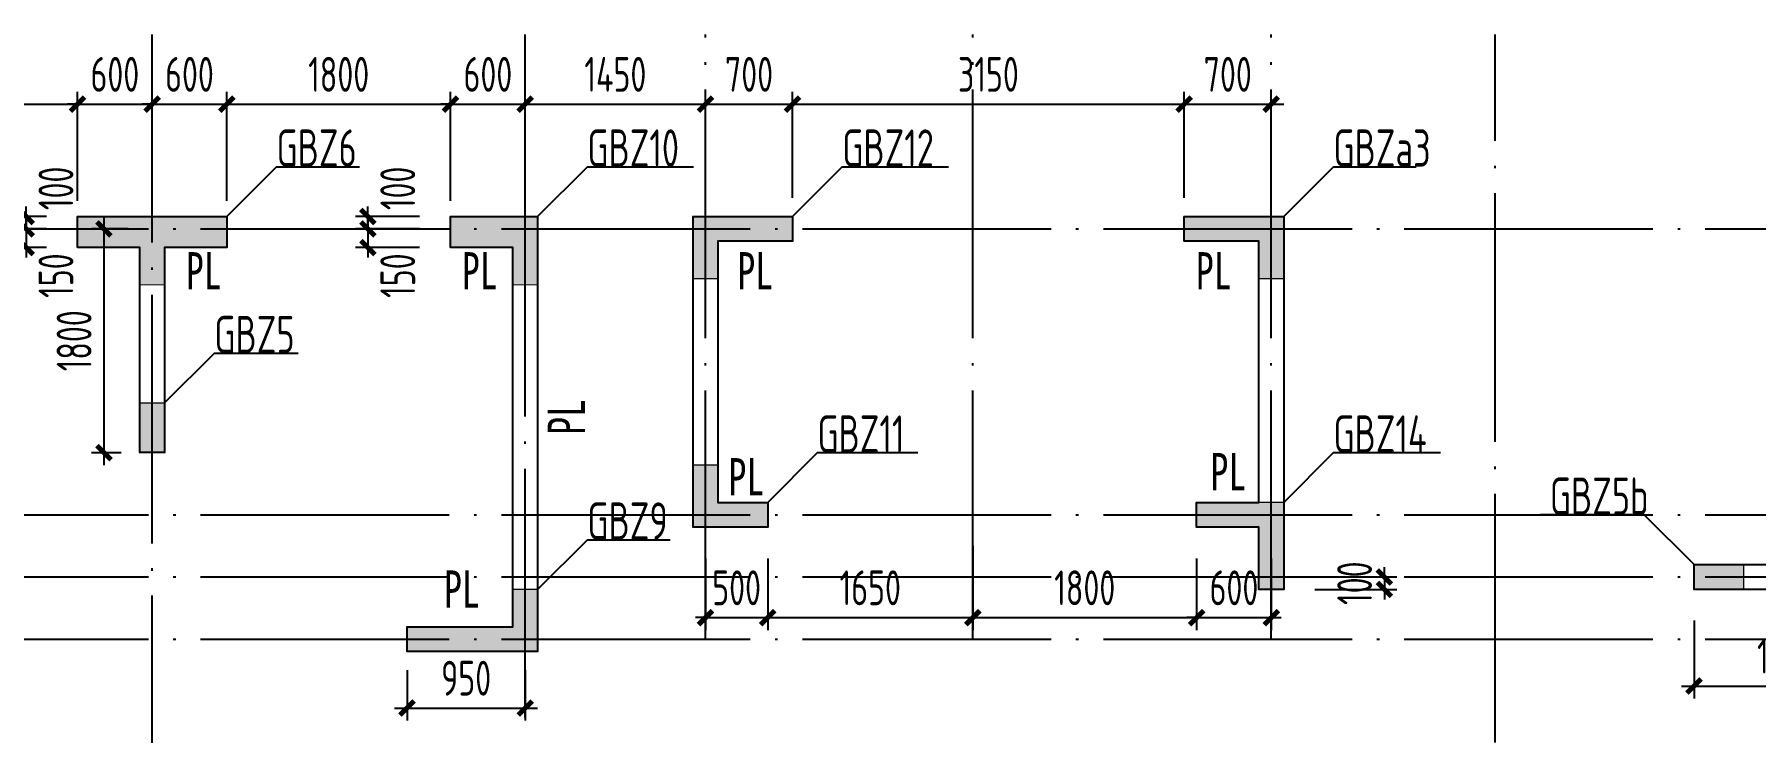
# Model space of a CAD drawing. Extents: x 154268 to 5133249, y -1832900 to 601179.
# Drawn here: x 449156 to 462998, y 559461 to 565077 of the extents above; entities that cross this region are included whole.
import ezdxf

# ---------------------------------------------------------------- set-up
doc = ezdxf.new("R2010")
doc.units = 0
doc.header["$LTSCALE"] = 1000
doc.linetypes.add('DOTE', pattern=[2.42, 2, -0.2, 0.02, -0.2])
for name, color, linetype in [('A-ANNO-AXIS', 94, 'Continuous'), ('A-ANNO-DOTE', 15, 'DOTE'), ('DIM', 3, 'Continuous'), ('S-WALL-DE-标注', 7, 'Continuous'), ('S-WALL-砼墙', 60, 'Continuous'), ('WCOL', 7, 'Continuous'), ('WCOL_HATCH', 251, 'Continuous'), ('WCOL_NUM', 7, 'Continuous')]:
    doc.layers.add(name, color=color, linetype=linetype)
doc.styles.add('TSSD_Dimension', font='tssdeng.shx', dxfattribs={"width": 0.7, "bigfont": 'Hztxt.shx'})
doc.styles.add('TSSD_Label', font='tssdeng.shx', dxfattribs={"width": 0.7, "bigfont": 'hztxt.shx'})
doc.styles.add('TY1', font='')
doc.styles.get('TY1').set_extended_font_data('SimSun')
doc.dimstyles.new('TSSD_100_100$0', dxfattribs={"dimtxt": 280, "dimasz": 80, "dimexe": 100, "dimexo": 250, "dimgap": 100, "dimtad": 1, "dimdec": 0, "dimzin": 0, "dimdsep": 46, "dimtxsty": 'TSSD_Dimension', "dimblk": 'ARCHTICK', "dimcen": 0, "dimdle": 100, "dimclrd": 3, "dimclre": 3, "dimclrt": 7, "dimadec": 0, "dimazin": 0, "dimtfac": 1, "dimtdec": 0, "dimtix": 1, "dimtmove": 2, "dimatfit": 3, "dimldrblk": 'ARCHTICK', "dimfxl": 100, "dimtolj": 1, "dimtzin": 0, "dimarcsym": 0})

# ---------------------------------------------------------------- blocks, each defined once
blk = doc.blocks.new('T4zw1')
at = {"layer": 'A-ANNO-DOTE'}
for p, q in [((1558857, -2345337), (1558857, -2338823)), ((1561857, -2344316), (1561857, -2338823)), ((1563307, -2343687), (1563307, -2338823)), ((1565457, -2343687), (1565457, -2338823)), ((1567857, -2343687), (1567857, -2338823)), ((1569657, -2354199), (1569657, -2338823)), ((1554406, -2340387), (1601542, -2340387)), ((1554406, -2342687), (1596363, -2342687)), ((1554406, -2343187), (1601542, -2343187)), ((1554406, -2343687), (1601542, -2343687))]:
    blk.add_line(p, q, dxfattribs=at)
blk = doc.blocks.new('_ArchTick')
at = {"color": 0, "linetype": 'ByBlock', "const_width": 0.5}
blk.add_lwpolyline([(-0.71, -0.71), (0.71, 0.71)], dxfattribs=at)
blk = doc.blocks.new('*D230')
at = {"layer": 'Defpoints', "color": 0, "transparency": 16777216}
for p in [(2480, 14206), (980, 13178), (2480, 13178)]:
    blk.add_point(p, dxfattribs=at)
at = {"layer": 'DIM', "color": 3, "lineweight": -2, "transparency": 16777216}
for p, q in [((980, 13428), (980, 14306)), ((2480, 13428), (2480, 14306)), ((880, 14206), (2580, 14206))]:
    blk.add_line(p, q, dxfattribs=at)
at = {"layer": 'DIM', "color": 3, "lineweight": -2, "transparency": 16777216, "xscale": 80, "yscale": 80, "zscale": 80, "rotation": 180}
blk.add_blockref('_ArchTick', (980, 14206), dxfattribs=at)
at = {"layer": 'DIM', "color": 3, "lineweight": -2, "transparency": 16777216, "xscale": 80, "yscale": 80, "zscale": 80}
blk.add_blockref('_ArchTick', (2480, 14206), dxfattribs=at)
at = {"layer": 'DIM', "color": 7, "transparency": 16777216, "insert": (1730, 14446), "char_height": 280, "attachment_point": 5, "style": 'TSSD_Dimension'}
blk.add_mtext('\\A1;1500', dxfattribs=at)
blk = doc.blocks.new('*D231')
at = {"layer": 'Defpoints', "color": 0, "transparency": 16777216}
for p in [(3080, 14206), (2480, 13178), (3080, 13178)]:
    blk.add_point(p, dxfattribs=at)
at = {"layer": 'DIM', "color": 3, "lineweight": -2, "transparency": 16777216}
for p, q in [((2480, 13428), (2480, 14306)), ((3080, 13428), (3080, 14306)), ((2480, 14206), (2400, 14206)), ((2480, 14206), (3080, 14206)), ((3080, 14206), (3160, 14206))]:
    blk.add_line(p, q, dxfattribs=at)
at = {"layer": 'DIM', "color": 3, "lineweight": -2, "transparency": 16777216, "xscale": 80, "yscale": 80, "zscale": 80}
blk.add_blockref('_ArchTick', (2480, 14206), dxfattribs=at)
at = {"layer": 'DIM', "color": 3, "lineweight": -2, "transparency": 16777216, "xscale": 80, "yscale": 80, "zscale": 80, "rotation": 180}
blk.add_blockref('_ArchTick', (3080, 14206), dxfattribs=at)
at = {"layer": 'DIM', "color": 7, "transparency": 16777216, "insert": (2780, 14446), "char_height": 280, "attachment_point": 5, "style": 'TSSD_Dimension'}
blk.add_mtext('\\A1;600', dxfattribs=at)
blk = doc.blocks.new('*D232')
at = {"layer": 'Defpoints', "color": 0, "transparency": 16777216}
for p in [(3680, 14206), (3080, 13178), (3680, 13178)]:
    blk.add_point(p, dxfattribs=at)
at = {"layer": 'DIM', "color": 3, "lineweight": -2, "transparency": 16777216}
for p, q in [((3080, 13428), (3080, 14306)), ((3680, 13428), (3680, 14306)), ((3080, 14206), (3000, 14206)), ((3080, 14206), (3680, 14206)), ((3680, 14206), (3760, 14206))]:
    blk.add_line(p, q, dxfattribs=at)
at = {"layer": 'DIM', "color": 3, "lineweight": -2, "transparency": 16777216, "xscale": 80, "yscale": 80, "zscale": 80}
blk.add_blockref('_ArchTick', (3080, 14206), dxfattribs=at)
at = {"layer": 'DIM', "color": 3, "lineweight": -2, "transparency": 16777216, "xscale": 80, "yscale": 80, "zscale": 80, "rotation": 180}
blk.add_blockref('_ArchTick', (3680, 14206), dxfattribs=at)
at = {"layer": 'DIM', "color": 7, "transparency": 16777216, "insert": (3380, 14446), "char_height": 280, "attachment_point": 5, "style": 'TSSD_Dimension'}
blk.add_mtext('\\A1;600', dxfattribs=at)
blk = doc.blocks.new('*D233')
at = {"layer": 'Defpoints', "color": 0, "transparency": 16777216}
for p in [(5480, 14206), (3680, 13178), (5480, 13178)]:
    blk.add_point(p, dxfattribs=at)
at = {"layer": 'DIM', "color": 3, "lineweight": -2, "transparency": 16777216}
for p, q in [((3680, 13428), (3680, 14306)), ((5480, 13428), (5480, 14306)), ((3580, 14206), (5580, 14206))]:
    blk.add_line(p, q, dxfattribs=at)
at = {"layer": 'DIM', "color": 3, "lineweight": -2, "transparency": 16777216, "xscale": 80, "yscale": 80, "zscale": 80, "rotation": 180}
blk.add_blockref('_ArchTick', (3680, 14206), dxfattribs=at)
at = {"layer": 'DIM', "color": 3, "lineweight": -2, "transparency": 16777216, "xscale": 80, "yscale": 80, "zscale": 80}
blk.add_blockref('_ArchTick', (5480, 14206), dxfattribs=at)
at = {"layer": 'DIM', "color": 7, "transparency": 16777216, "insert": (4580, 14446), "char_height": 280, "attachment_point": 5, "style": 'TSSD_Dimension'}
blk.add_mtext('\\A1;1800', dxfattribs=at)
blk = doc.blocks.new('*D234')
at = {"layer": 'Defpoints', "color": 0, "transparency": 16777216}
for p in [(6080, 14206), (5480, 13178), (6080, 13203)]:
    blk.add_point(p, dxfattribs=at)
at = {"layer": 'DIM', "color": 3, "lineweight": -2, "transparency": 16777216}
for p, q in [((5480, 13428), (5480, 14306)), ((6080, 13453), (6080, 14306)), ((5480, 14206), (5400, 14206)), ((5480, 14206), (6080, 14206)), ((6080, 14206), (6160, 14206))]:
    blk.add_line(p, q, dxfattribs=at)
at = {"layer": 'DIM', "color": 3, "lineweight": -2, "transparency": 16777216, "xscale": 80, "yscale": 80, "zscale": 80}
blk.add_blockref('_ArchTick', (5480, 14206), dxfattribs=at)
at = {"layer": 'DIM', "color": 3, "lineweight": -2, "transparency": 16777216, "xscale": 80, "yscale": 80, "zscale": 80, "rotation": 180}
blk.add_blockref('_ArchTick', (6080, 14206), dxfattribs=at)
at = {"layer": 'DIM', "color": 7, "transparency": 16777216, "insert": (5780, 14446), "char_height": 280, "attachment_point": 5, "style": 'TSSD_Dimension'}
blk.add_mtext('\\A1;600', dxfattribs=at)
blk = doc.blocks.new('*D235')
at = {"layer": 'Defpoints', "color": 0, "transparency": 16777216}
for p in [(7530, 14206), (6080, 13203), (7530, 13203)]:
    blk.add_point(p, dxfattribs=at)
at = {"layer": 'DIM', "color": 3, "lineweight": -2, "transparency": 16777216}
for p, q in [((6080, 13453), (6080, 14306)), ((7530, 13453), (7530, 14306)), ((5980, 14206), (7630, 14206))]:
    blk.add_line(p, q, dxfattribs=at)
at = {"layer": 'DIM', "color": 3, "lineweight": -2, "transparency": 16777216, "xscale": 80, "yscale": 80, "zscale": 80, "rotation": 180}
blk.add_blockref('_ArchTick', (6080, 14206), dxfattribs=at)
at = {"layer": 'DIM', "color": 3, "lineweight": -2, "transparency": 16777216, "xscale": 80, "yscale": 80, "zscale": 80}
blk.add_blockref('_ArchTick', (7530, 14206), dxfattribs=at)
at = {"layer": 'DIM', "color": 7, "transparency": 16777216, "insert": (6805, 14446), "char_height": 280, "attachment_point": 5, "style": 'TSSD_Dimension'}
blk.add_mtext('\\A1;1450', dxfattribs=at)
blk = doc.blocks.new('*D236')
at = {"layer": 'Defpoints', "color": 0, "transparency": 16777216}
for p in [(8230, 14206), (7530, 13203), (8230, 13203)]:
    blk.add_point(p, dxfattribs=at)
at = {"layer": 'DIM', "color": 3, "lineweight": -2, "transparency": 16777216}
for p, q in [((7530, 13453), (7530, 14306)), ((8230, 13453), (8230, 14306)), ((7430, 14206), (8330, 14206))]:
    blk.add_line(p, q, dxfattribs=at)
at = {"layer": 'DIM', "color": 3, "lineweight": -2, "transparency": 16777216, "xscale": 80, "yscale": 80, "zscale": 80, "rotation": 180}
blk.add_blockref('_ArchTick', (7530, 14206), dxfattribs=at)
at = {"layer": 'DIM', "color": 3, "lineweight": -2, "transparency": 16777216, "xscale": 80, "yscale": 80, "zscale": 80}
blk.add_blockref('_ArchTick', (8230, 14206), dxfattribs=at)
at = {"layer": 'DIM', "color": 7, "transparency": 16777216, "insert": (7880, 14446), "char_height": 280, "attachment_point": 5, "style": 'TSSD_Dimension'}
blk.add_mtext('\\A1;700', dxfattribs=at)
blk = doc.blocks.new('*D237')
at = {"layer": 'Defpoints', "color": 0, "transparency": 16777216}
for p in [(11380, 14206), (8230, 13203), (11380, 13203)]:
    blk.add_point(p, dxfattribs=at)
at = {"layer": 'DIM', "color": 3, "lineweight": -2, "transparency": 16777216}
for p, q in [((8230, 13453), (8230, 14306)), ((11380, 13453), (11380, 14306)), ((8130, 14206), (11480, 14206))]:
    blk.add_line(p, q, dxfattribs=at)
at = {"layer": 'DIM', "color": 3, "lineweight": -2, "transparency": 16777216, "xscale": 80, "yscale": 80, "zscale": 80, "rotation": 180}
blk.add_blockref('_ArchTick', (8230, 14206), dxfattribs=at)
at = {"layer": 'DIM', "color": 3, "lineweight": -2, "transparency": 16777216, "xscale": 80, "yscale": 80, "zscale": 80}
blk.add_blockref('_ArchTick', (11380, 14206), dxfattribs=at)
at = {"layer": 'DIM', "color": 7, "transparency": 16777216, "insert": (9805, 14446), "char_height": 280, "attachment_point": 5, "style": 'TSSD_Dimension'}
blk.add_mtext('\\A1;3150', dxfattribs=at)
blk = doc.blocks.new('*D238')
at = {"layer": 'Defpoints', "color": 0, "transparency": 16777216}
for p in [(15480, 10303), (16980, 10303), (16980, 9526)]:
    blk.add_point(p, dxfattribs=at)
at = {"layer": 'DIM', "color": 3, "lineweight": -2, "transparency": 16777216}
for p, q in [((15480, 10053), (15480, 9426)), ((16980, 10053), (16980, 9426)), ((15380, 9526), (17080, 9526))]:
    blk.add_line(p, q, dxfattribs=at)
at = {"layer": 'DIM', "color": 3, "lineweight": -2, "transparency": 16777216, "xscale": 80, "yscale": 80, "zscale": 80, "rotation": 180}
blk.add_blockref('_ArchTick', (15480, 9526), dxfattribs=at)
at = {"layer": 'DIM', "color": 3, "lineweight": -2, "transparency": 16777216, "xscale": 80, "yscale": 80, "zscale": 80}
blk.add_blockref('_ArchTick', (16980, 9526), dxfattribs=at)
at = {"layer": 'DIM', "color": 7, "transparency": 16777216, "insert": (16230, 9766), "char_height": 280, "attachment_point": 5, "style": 'TSSD_Dimension'}
blk.add_mtext('\\A1;1500', dxfattribs=at)
blk = doc.blocks.new('*D247')
at = {"layer": 'Defpoints', "color": 0, "transparency": 16777216}
for p in [(12180, 10403), (12180, 10303), (12990, 10303)]:
    blk.add_point(p, dxfattribs=at)
at = {"layer": 'DIM', "color": 3, "lineweight": -2, "transparency": 16777216}
for p, q in [((12430, 10403), (13090, 10403)), ((12990, 10403), (12990, 10483)), ((12990, 10403), (12990, 10303)), ((12430, 10303), (13090, 10303)), ((12990, 10303), (12990, 10223))]:
    blk.add_line(p, q, dxfattribs=at)
at = {"layer": 'DIM', "color": 3, "lineweight": -2, "transparency": 16777216, "xscale": 80, "yscale": 80, "zscale": 80}
for p, rotation in [((12990, 10403), 270), ((12990, 10303), 90)]:
    blk.add_blockref('_ArchTick', p, dxfattribs=dict(at, rotation=rotation))
at = {"layer": 'DIM', "color": 7, "transparency": 16777216, "insert": (12750, 10353), "char_height": 280, "attachment_point": 5, "rotation": 90, "style": 'TSSD_Dimension'}
blk.add_mtext('\\A1;100', dxfattribs=at)
blk = doc.blocks.new('*D248')
at = {"layer": 'Defpoints', "color": 0, "transparency": 16777216}
for p in [(7530, 10803), (8030, 10803), (8030, 10076)]:
    blk.add_point(p, dxfattribs=at)
at = {"layer": 'DIM', "color": 3, "lineweight": -2, "transparency": 16777216}
for p, q in [((7530, 10553), (7530, 9976)), ((8030, 10553), (8030, 9976)), ((7530, 10076), (7450, 10076)), ((7530, 10076), (8030, 10076)), ((8030, 10076), (8110, 10076))]:
    blk.add_line(p, q, dxfattribs=at)
at = {"layer": 'DIM', "color": 3, "lineweight": -2, "transparency": 16777216, "xscale": 80, "yscale": 80, "zscale": 80}
blk.add_blockref('_ArchTick', (7530, 10076), dxfattribs=at)
at = {"layer": 'DIM', "color": 3, "lineweight": -2, "transparency": 16777216, "xscale": 80, "yscale": 80, "zscale": 80, "rotation": 180}
blk.add_blockref('_ArchTick', (8030, 10076), dxfattribs=at)
at = {"layer": 'DIM', "color": 7, "transparency": 16777216, "insert": (7780, 10316), "char_height": 280, "attachment_point": 5, "style": 'TSSD_Dimension'}
blk.add_mtext('\\A1;500', dxfattribs=at)
blk = doc.blocks.new('*D249')
at = {"layer": 'Defpoints', "color": 0, "transparency": 16777216}
for p in [(8030, 10803), (9680, 10903), (9680, 10076)]:
    blk.add_point(p, dxfattribs=at)
at = {"layer": 'DIM', "color": 3, "lineweight": -2, "transparency": 16777216}
for p, q in [((8030, 10553), (8030, 9976)), ((9680, 10653), (9680, 9976)), ((7930, 10076), (9780, 10076))]:
    blk.add_line(p, q, dxfattribs=at)
at = {"layer": 'DIM', "color": 3, "lineweight": -2, "transparency": 16777216, "xscale": 80, "yscale": 80, "zscale": 80, "rotation": 180}
blk.add_blockref('_ArchTick', (8030, 10076), dxfattribs=at)
at = {"layer": 'DIM', "color": 3, "lineweight": -2, "transparency": 16777216, "xscale": 80, "yscale": 80, "zscale": 80}
blk.add_blockref('_ArchTick', (9680, 10076), dxfattribs=at)
at = {"layer": 'DIM', "color": 7, "transparency": 16777216, "insert": (8855, 10316), "char_height": 280, "attachment_point": 5, "style": 'TSSD_Dimension'}
blk.add_mtext('\\A1;1650', dxfattribs=at)
blk = doc.blocks.new('*D250')
at = {"layer": 'Defpoints', "color": 0, "transparency": 16777216}
for p in [(9680, 10903), (11480, 10803), (11480, 10076)]:
    blk.add_point(p, dxfattribs=at)
at = {"layer": 'DIM', "color": 3, "lineweight": -2, "transparency": 16777216}
for p, q in [((9680, 10653), (9680, 9976)), ((11480, 10553), (11480, 9976)), ((9580, 10076), (11580, 10076))]:
    blk.add_line(p, q, dxfattribs=at)
at = {"layer": 'DIM', "color": 3, "lineweight": -2, "transparency": 16777216, "xscale": 80, "yscale": 80, "zscale": 80, "rotation": 180}
blk.add_blockref('_ArchTick', (9680, 10076), dxfattribs=at)
at = {"layer": 'DIM', "color": 3, "lineweight": -2, "transparency": 16777216, "xscale": 80, "yscale": 80, "zscale": 80}
blk.add_blockref('_ArchTick', (11480, 10076), dxfattribs=at)
at = {"layer": 'DIM', "color": 7, "transparency": 16777216, "insert": (10580, 10316), "char_height": 280, "attachment_point": 5, "style": 'TSSD_Dimension'}
blk.add_mtext('\\A1;1800', dxfattribs=at)
blk = doc.blocks.new('*D251')
at = {"layer": 'Defpoints', "color": 0, "transparency": 16777216}
for p in [(11480, 10803), (12080, 10803), (12080, 10076)]:
    blk.add_point(p, dxfattribs=at)
at = {"layer": 'DIM', "color": 3, "lineweight": -2, "transparency": 16777216}
for p, q in [((11480, 10553), (11480, 9976)), ((12080, 10553), (12080, 9976)), ((11480, 10076), (11400, 10076)), ((11480, 10076), (12080, 10076)), ((12080, 10076), (12160, 10076))]:
    blk.add_line(p, q, dxfattribs=at)
at = {"layer": 'DIM', "color": 3, "lineweight": -2, "transparency": 16777216, "xscale": 80, "yscale": 80, "zscale": 80}
blk.add_blockref('_ArchTick', (11480, 10076), dxfattribs=at)
at = {"layer": 'DIM', "color": 3, "lineweight": -2, "transparency": 16777216, "xscale": 80, "yscale": 80, "zscale": 80, "rotation": 180}
blk.add_blockref('_ArchTick', (12080, 10076), dxfattribs=at)
at = {"layer": 'DIM', "color": 7, "transparency": 16777216, "insert": (11780, 10316), "char_height": 280, "attachment_point": 5, "style": 'TSSD_Dimension'}
blk.add_mtext('\\A1;600', dxfattribs=at)
blk = doc.blocks.new('*D252')
at = {"layer": 'Defpoints', "color": 0, "transparency": 16777216}
for p in [(5130, 9903), (6080, 9903), (6080, 9349)]:
    blk.add_point(p, dxfattribs=at)
at = {"layer": 'DIM', "color": 3, "lineweight": -2, "transparency": 16777216}
for p, q in [((5130, 9653), (5130, 9249)), ((6080, 9653), (6080, 9249)), ((5030, 9349), (6180, 9349))]:
    blk.add_line(p, q, dxfattribs=at)
at = {"layer": 'DIM', "color": 3, "lineweight": -2, "transparency": 16777216, "xscale": 80, "yscale": 80, "zscale": 80, "rotation": 180}
blk.add_blockref('_ArchTick', (5130, 9349), dxfattribs=at)
at = {"layer": 'DIM', "color": 3, "lineweight": -2, "transparency": 16777216, "xscale": 80, "yscale": 80, "zscale": 80}
blk.add_blockref('_ArchTick', (6080, 9349), dxfattribs=at)
at = {"layer": 'DIM', "color": 7, "transparency": 16777216, "insert": (5605, 9589), "char_height": 280, "attachment_point": 5, "style": 'TSSD_Dimension'}
blk.add_mtext('\\A1;950', dxfattribs=at)
blk = doc.blocks.new('*D288')
at = {"layer": 'Defpoints', "color": 0, "transparency": 16777216}
for p in [(12080, 14206), (11380, 13203), (12080, 13203)]:
    blk.add_point(p, dxfattribs=at)
at = {"layer": 'DIM', "color": 3, "lineweight": -2, "transparency": 16777216}
for p, q in [((11380, 13453), (11380, 14306)), ((12080, 13453), (12080, 14306)), ((11280, 14206), (12180, 14206))]:
    blk.add_line(p, q, dxfattribs=at)
at = {"layer": 'DIM', "color": 3, "lineweight": -2, "transparency": 16777216, "xscale": 80, "yscale": 80, "zscale": 80, "rotation": 180}
blk.add_blockref('_ArchTick', (11380, 14206), dxfattribs=at)
at = {"layer": 'DIM', "color": 3, "lineweight": -2, "transparency": 16777216, "xscale": 80, "yscale": 80, "zscale": 80}
blk.add_blockref('_ArchTick', (12080, 14206), dxfattribs=at)
at = {"layer": 'DIM', "color": 7, "transparency": 16777216, "insert": (11730, 14446), "char_height": 280, "attachment_point": 5, "style": 'TSSD_Dimension'}
blk.add_mtext('\\A1;700', dxfattribs=at)
blk = doc.blocks.new('*D342')
at = {"layer": 'Defpoints', "color": 0, "transparency": 16777216}
for p in [(5480, 13303), (4815, 13203), (5480, 13203)]:
    blk.add_point(p, dxfattribs=at)
at = {"layer": 'DIM', "color": 3, "lineweight": -2, "transparency": 16777216}
for p, q in [((5230, 13303), (4715, 13303)), ((4815, 13303), (4815, 13383)), ((4815, 13303), (4815, 13203)), ((5230, 13203), (4715, 13203)), ((4815, 13203), (4815, 13123))]:
    blk.add_line(p, q, dxfattribs=at)
at = {"layer": 'DIM', "color": 3, "lineweight": -2, "transparency": 16777216, "xscale": 80, "yscale": 80, "zscale": 80}
for p, rotation in [((4815, 13303), 270), ((4815, 13203), 90)]:
    blk.add_blockref('_ArchTick', p, dxfattribs=dict(at, rotation=rotation))
at = {"layer": 'DIM', "color": 7, "transparency": 16777216, "insert": (5055, 13529), "char_height": 280, "attachment_point": 5, "rotation": 90, "style": 'TSSD_Dimension'}
blk.add_mtext('\\A1;100', dxfattribs=at)
blk = doc.blocks.new('*D343')
at = {"layer": 'Defpoints', "color": 0, "transparency": 16777216}
for p in [(5480, 13203), (4815, 13053), (5480, 13053)]:
    blk.add_point(p, dxfattribs=at)
at = {"layer": 'DIM', "color": 3, "lineweight": -2, "transparency": 16777216}
for p, q in [((5230, 13203), (4715, 13203)), ((4815, 13203), (4815, 13283)), ((4815, 13203), (4815, 13053)), ((5230, 13053), (4715, 13053)), ((4815, 13053), (4815, 12973))]:
    blk.add_line(p, q, dxfattribs=at)
at = {"layer": 'DIM', "color": 3, "lineweight": -2, "transparency": 16777216, "xscale": 80, "yscale": 80, "zscale": 80}
for p, rotation in [((4815, 13203), 270), ((4815, 13053), 90)]:
    blk.add_blockref('_ArchTick', p, dxfattribs=dict(at, rotation=rotation))
at = {"layer": 'DIM', "color": 7, "transparency": 16777216, "insert": (5055, 12827), "char_height": 280, "attachment_point": 5, "rotation": 90, "style": 'TSSD_Dimension'}
blk.add_mtext('\\A1;150', dxfattribs=at)
blk = doc.blocks.new('*D344')
at = {"layer": 'Defpoints', "color": 0, "transparency": 16777216}
for p in [(2480, 13303), (2066, 13203), (2480, 13203)]:
    blk.add_point(p, dxfattribs=at)
at = {"layer": 'DIM', "color": 3, "lineweight": -2, "transparency": 16777216}
for p, q in [((2230, 13303), (1966, 13303)), ((2066, 13303), (2066, 13383)), ((2066, 13303), (2066, 13203)), ((2230, 13203), (1966, 13203)), ((2066, 13203), (2066, 13123))]:
    blk.add_line(p, q, dxfattribs=at)
at = {"layer": 'DIM', "color": 3, "lineweight": -2, "transparency": 16777216, "xscale": 80, "yscale": 80, "zscale": 80}
for p, rotation in [((2066, 13303), 270), ((2066, 13203), 90)]:
    blk.add_blockref('_ArchTick', p, dxfattribs=dict(at, rotation=rotation))
at = {"layer": 'DIM', "color": 7, "transparency": 16777216, "insert": (2306, 13529), "char_height": 280, "attachment_point": 5, "rotation": 90, "style": 'TSSD_Dimension'}
blk.add_mtext('\\A1;100', dxfattribs=at)
blk = doc.blocks.new('*D345')
at = {"layer": 'Defpoints', "color": 0, "transparency": 16777216}
for p in [(2480, 13203), (2066, 13053), (2480, 13053)]:
    blk.add_point(p, dxfattribs=at)
at = {"layer": 'DIM', "color": 3, "lineweight": -2, "transparency": 16777216}
for p, q in [((2230, 13203), (1966, 13203)), ((2066, 13203), (2066, 13283)), ((2066, 13203), (2066, 13053)), ((2230, 13053), (1966, 13053)), ((2066, 13053), (2066, 12973))]:
    blk.add_line(p, q, dxfattribs=at)
at = {"layer": 'DIM', "color": 3, "lineweight": -2, "transparency": 16777216, "xscale": 80, "yscale": 80, "zscale": 80}
for p, rotation in [((2066, 13203), 270), ((2066, 13053), 90)]:
    blk.add_blockref('_ArchTick', p, dxfattribs=dict(at, rotation=rotation))
at = {"layer": 'DIM', "color": 7, "transparency": 16777216, "insert": (2306, 12827), "char_height": 280, "attachment_point": 5, "rotation": 90, "style": 'TSSD_Dimension'}
blk.add_mtext('\\A1;150', dxfattribs=at)
blk = doc.blocks.new('*D362')
at = {"layer": 'Defpoints', "color": 0, "transparency": 16777216}
for p in [(3137, 13203), (2692, 11403), (3080, 11403)]:
    blk.add_point(p, dxfattribs=at)
at = {"layer": 'DIM', "color": 3, "lineweight": -2, "transparency": 16777216}
for p, q in [((2692, 13303), (2692, 11303)), ((2887, 13203), (2592, 13203)), ((2830, 11403), (2592, 11403))]:
    blk.add_line(p, q, dxfattribs=at)
at = {"layer": 'DIM', "color": 3, "lineweight": -2, "transparency": 16777216, "xscale": 80, "yscale": 80, "zscale": 80}
for p, rotation in [((2692, 13203), 90), ((2692, 11403), 270)]:
    blk.add_blockref('_ArchTick', p, dxfattribs=dict(at, rotation=rotation))
at = {"layer": 'DIM', "color": 7, "transparency": 16777216, "insert": (2452, 12303), "char_height": 280, "attachment_point": 5, "rotation": 90, "style": 'TSSD_Dimension'}
blk.add_mtext('\\A1;1800', dxfattribs=at)
blk = doc.blocks.new('7-4q1a')
at = {"layer": 'S-WALL-砼墙'}
for points in [[(-3700, 3250), (-3700, 3500), (-2500, 3500), (-2500, 3250), (-3000, 3250), (-3000, 1600), (-3200, 1600), (-3200, 3250)], [(-700, 3250), (-700, 3500), (0, 3500), (0, 0), (-1050, 0), (-1050, 200), (-200, 200), (-200, 3250)], [(1250, 3500), (2050, 3500), (2050, 3300), (1450, 3300), (1450, 1200), (1850, 1200), (1850, 1000), (1250, 1000)], [(5200, 3500), (6000, 3500), (6000, 500), (5800, 500), (5800, 1000), (5300, 1000), (5300, 1200), (5800, 1200), (5800, 3300), (5200, 3300)], [(10150, 3300), (10150, 3500), (10900, 3500), (10900, 700), (12250, 700), (12250, 500), (10900, 500), (10900, -200), (10700, -200), (10700, 500), (9300, 500), (9300, 700), (10700, 700), (10700, 3300)]]:
    blk.add_lwpolyline(points, close=True, dxfattribs=at)
blk = doc.blocks.new('2T4QBZ4')
at = {"layer": 'DIM'}
for base, p1, p2, picture, middle in [((2480, 14206), (980, 13178.2), (2480, 13178.2), '*D230', (1730, 14446)), ((3080, 14206), (2480, 13178.2), (3080, 13178.2), '*D231', (2780, 14446)), ((3680, 14206), (3080, 13178.2), (3680, 13178.2), '*D232', (3380, 14446)), ((5480, 14206), (3680, 13178.2), (5480, 13178.2), '*D233', (4580, 14446)), ((6080, 14206), (5480, 13178.2), (6080, 13203.2), '*D234', (5780, 14446)), ((7530, 14206), (6080, 13203.2), (7530, 13203.2), '*D235', (6805, 14446)), ((8230, 14206), (7530, 13203.2), (8230, 13203.2), '*D236', (7880, 14446)), ((11380, 14206), (8230, 13203.2), (11380, 13203.2), '*D237', (9805, 14446)), ((12080, 14206), (11380, 13203.2), (12080, 13203.2), '*D288', (11730, 14446)), ((8030, 10075.8), (7530, 10803.2), (8030, 10803.2), '*D248', (7780, 10315.8)), ((9680, 10075.8), (8030, 10803.2), (9680, 10903.2), '*D249', (8855, 10315.8)), ((11480, 10075.8), (9680, 10903.2), (11480, 10803.2), '*D250', (10580, 10315.8)), ((12080, 10075.8), (11480, 10803.2), (12080, 10803.2), '*D251', (11780, 10315.8)), ((16980, 9526.2), (15480, 10303.2), (16980, 10303.2), '*D238', (16230, 9766.2)), ((6080, 9348.9), (5130, 9903.2), (6080, 9903.2), '*D252', (5605, 9588.9))]:
    dim = blk.add_linear_dim(base=base, p1=p1, p2=p2, dimstyle='TSSD_100_100$0', dxfattribs=at)
    dim.commit()
    dim.dimension.update_dxf_attribs({"geometry": picture, "text_midpoint": middle})
for base, p1, p2, picture, middle in [((2066.4, 13203.2), (2480, 13303.2), (2480, 13203.2), '*D344', (2306.4, 13529)), ((4814.6, 13203.2), (5480, 13303.2), (5480, 13203.2), '*D342', (5054.6, 13529)), ((2066.4, 13053.2), (2480, 13203.2), (2480, 13053.2), '*D345', (2306.4, 12827.4)), ((4814.6, 13053.2), (5480, 13203.2), (5480, 13053.2), '*D343', (5054.6, 12827.4))]:
    dim = blk.add_linear_dim(base=base, p1=p1, p2=p2, angle=90, dimstyle='TSSD_100_100$0', dxfattribs=at)
    dim.commit()
    dim.dimension.update_dxf_attribs({"geometry": picture, "text_midpoint": middle, "dimtype": 128})
for base, p1, p2, picture, middle in [((2692.5, 11403.2), (3136.6, 13203.2), (3080, 11403.2), '*D362', (2452.5, 12303.2)), ((12990.4, 10303.2), (12180, 10403.2), (12180, 10303.2), '*D247', (12750.4, 10353.2))]:
    dim = blk.add_linear_dim(base=base, p1=p1, p2=p2, angle=90, dimstyle='TSSD_100_100$0', dxfattribs=at)
    dim.commit()
    dim.dimension.update_dxf_attribs({"geometry": picture, "text_midpoint": middle})

msp = doc.modelspace()

# ---------------------------------------------------------------- hatches: boundary and pattern name
at = {"layer": 'WCOL_HATCH'}
for points in [[(449502.9, 563362.8), (450002.9, 563362.8), (450002.9, 563062.8), (450202.9, 563062.8), (450202.9, 563362.8), (450702.9, 563362.8), (450702.9, 563612.8), (449502.9, 563612.8)], [(452502.9, 563362.8), (453002.9, 563362.8), (453002.9, 563062.8), (453202.9, 563062.8), (453202.9, 563612.8), (452502.9, 563612.8)], [(454452.9, 563112.8), (454652.9, 563112.8), (454652.9, 563412.8), (455252.9, 563412.8), (455252.9, 563612.8), (454452.9, 563612.8)], [(458402.9, 563412.8), (459002.9, 563412.8), (459002.9, 563112.8), (459202.9, 563112.8), (459202.9, 563612.8), (458402.9, 563612.8)], [(450002.9, 562112.8), (450002.9, 561712.8), (450202.9, 561712.8), (450202.9, 562112.8)], [(454452.9, 561112.8), (455052.9, 561112.8), (455052.9, 561312.8), (454652.9, 561312.8), (454652.9, 561612.8), (454452.9, 561612.8)], [(459002.9, 561112.8), (459002.9, 560612.8), (459202.9, 560612.8), (459202.9, 561312.8), (458502.9, 561312.8), (458502.9, 561112.8)], [(462902.9, 560812.8), (462502.9, 560812.8), (462502.9, 560612.8), (462902.9, 560612.8)], [(452152.9, 560112.8), (453202.9, 560112.8), (453202.9, 560612.8), (453002.9, 560612.8), (453002.9, 560312.8), (452152.9, 560312.8)]]:
    msp.add_hatch(color=253, dxfattribs=at).paths.add_polyline_path(points)

# ---------------------------------------------------------------- linework, layer by layer
at = {"layer": 'WCOL', "color": 2, "const_width": 10}
for points in [[(449502.9, 563362.8), (450002.9, 563362.8), (450002.9, 563062.8), (450202.9, 563062.8), (450202.9, 563362.8), (450702.9, 563362.8), (450702.9, 563612.8), (449502.9, 563612.8)], [(452502.9, 563362.8), (453002.9, 563362.8), (453002.9, 563062.8), (453202.9, 563062.8), (453202.9, 563612.8), (452502.9, 563612.8)], [(454452.9, 563112.8), (454652.9, 563112.8), (454652.9, 563412.8), (455252.9, 563412.8), (455252.9, 563612.8), (454452.9, 563612.8)], [(458402.9, 563412.8), (459002.9, 563412.8), (459002.9, 563112.8), (459202.9, 563112.8), (459202.9, 563612.8), (458402.9, 563612.8)], [(450002.9, 562112.8), (450002.9, 561712.8), (450202.9, 561712.8), (450202.9, 562112.8)], [(454452.9, 561112.8), (455052.9, 561112.8), (455052.9, 561312.8), (454652.9, 561312.8), (454652.9, 561612.8), (454452.9, 561612.8)], [(459002.9, 561112.8), (459002.9, 560612.8), (459202.9, 560612.8), (459202.9, 561312.8), (458502.9, 561312.8), (458502.9, 561112.8)], [(462902.9, 560812.8), (462502.9, 560812.8), (462502.9, 560612.8), (462902.9, 560612.8)], [(452152.9, 560112.8), (453202.9, 560112.8), (453202.9, 560612.8), (453002.9, 560612.8), (453002.9, 560312.8), (452152.9, 560312.8)]]:
    msp.add_lwpolyline(points, close=True, dxfattribs=at)
at = {"layer": 'WCOL_NUM', "color": 7}
for points in [[(450702.9, 563612.8), (451102.9, 564012.8), (451769.3, 564012.8)], [(453202.9, 563612.8), (453602.9, 564012.8), (454455.9, 564012.8)], [(455252.9, 563612.8), (455652.9, 564012.8), (456505.9, 564012.8)], [(459202.9, 563612.8), (459602.9, 564012.8), (460269.3, 564012.8)], [(450202.9, 562112.8), (450602.9, 562512.8), (451278.2, 562512.8)], [(455052.9, 561312.8), (455452.9, 561712.8), (456261.4, 561712.8)], [(459202.9, 561312.8), (459602.9, 561712.8), (460464.7, 561712.8)], [(462502.9, 560812.8), (462102.9, 561212.8), (461267.8, 561212.8)], [(453202.9, 560612.8), (453602.9, 561012.8), (454269.3, 561012.8)]]:
    msp.add_lwpolyline(points, dxfattribs=at)

# ---------------------------------------------------------------- block references
at = {"layer": 'A-ANNO-AXIS'}
msp.add_blockref('T4zw1', (-1108753.6, 2903899.7), dxfattribs=at)
at = {"layer": 'DIM'}
msp.add_blockref('2T4QBZ4', (447022.9, 550309.6), dxfattribs=at)
at = {"layer": 'S-WALL-砼墙', "color": 3}
msp.add_blockref('7-4q1a', (453202.9, 560112.8), dxfattribs=at)

# ---------------------------------------------------------------- texts
at = {"layer": 'S-WALL-DE-标注', "color": 3, "style": 'TY1', "width": 0.7}
for p in [(450374.6, 563025.7), (452594.4, 563025.7), (454810, 563025.7), (458497.2, 563025.7), (454738.6, 561369.1), (458614.9, 561410.9), (452450.8, 560465.5)]:
    msp.add_text('PL', height=300, dxfattribs=at).set_placement(p)
msp.add_text('PL', height=300, rotation=90, dxfattribs=at).set_placement((453583.2, 561857.1))
at = {"layer": 'WCOL_NUM', "color": 7, "style": 'TSSD_Label', "width": 0.7}
for s, p in [('GBZ6', (451102.9, 564012.8)), ('GBZ10', (453602.9, 564012.8)), ('GBZ12', (455652.9, 564012.8)), ('GBZa3', (459602.9, 564012.8)), ('GBZ5', (450602.9, 562512.8)), ('GBZ11', (455452.9, 561712.8)), ('GBZ14', (459602.9, 561712.8)), ('GBZ5b', (461343.7, 561212.8)), ('GBZ9', (453602.9, 561012.8))]:
    msp.add_text(s, height=300, dxfattribs=at).set_placement(p)

doc.saveas('drawing.dxf')
